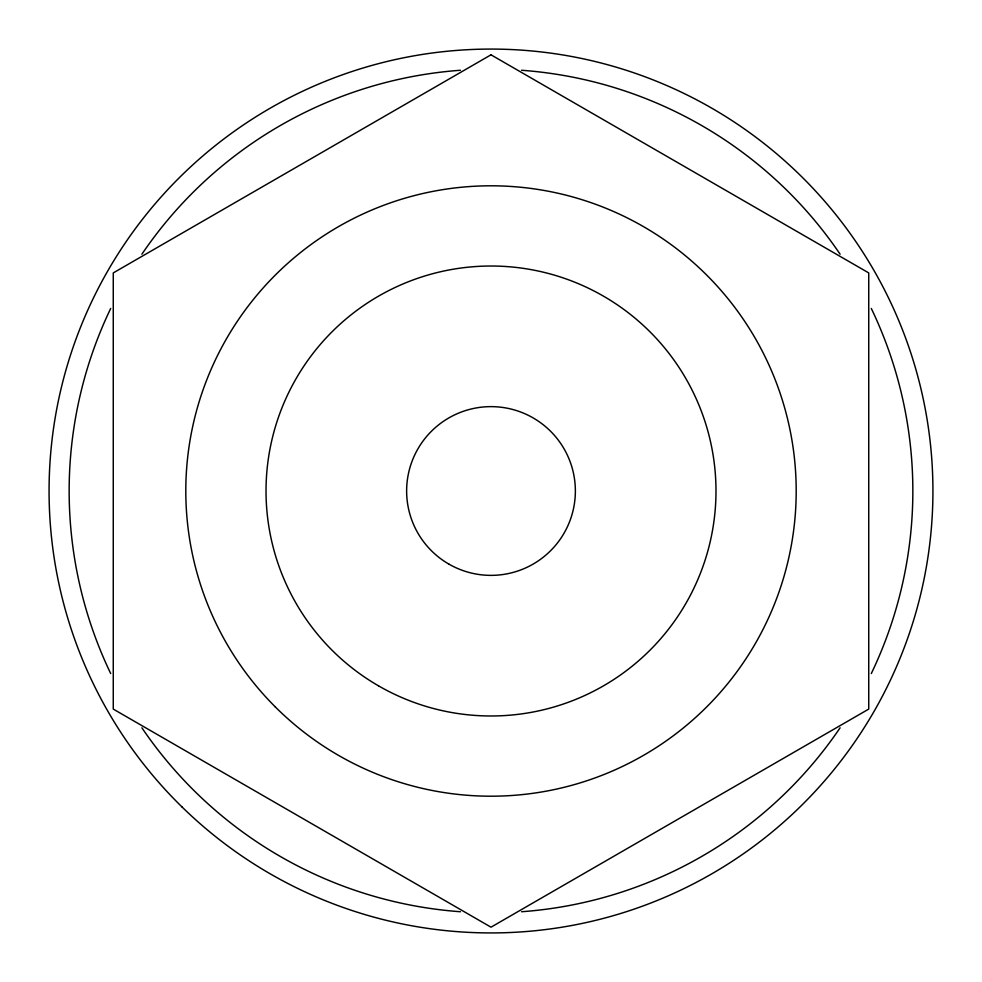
<?xml version="1.0" encoding="UTF-8"?>
<svg xmlns="http://www.w3.org/2000/svg" width="982" height="982" viewBox="0 0 982 982"><rect width="100%" height="100%" fill="white"/><g stroke="black" fill="none" stroke-linecap="round" stroke-linejoin="round"><path stroke-width="1.47" d="M871.304 308.458A421.843 421.843 0 0 1 871.304 673.542M840.101 727.809A421.843 421.843 0 0 1 521.54 911.738M460.46 911.738A421.843 421.843 0 0 1 141.899 727.809M110.696 673.542A421.843 421.843 0 0 1 110.696 308.458M141.899 254.191A421.843 421.843 0 0 1 460.46 70.262M521.54 70.262A421.843 421.843 0 0 1 840.101 254.191M491 54.82L113.261 272.91L113.261 709.09L491 927.18L868.739 709.09L868.739 272.91L491 54.82M378.512 685.841A224.988 224.988 0 0 0 715.988 491A224.988 224.988 0 0 0 378.512 296.159A224.988 224.988 0 0 0 378.512 685.841M448.811 564.061A84.366 84.366 0 0 0 575.366 491A84.366 84.366 0 0 0 448.811 417.939A84.366 84.366 0 0 0 448.811 564.061M275.193 706.807A305.193 305.193 0 0 0 785.796 569.99A305.193 305.193 0 0 0 412.01 196.204A305.193 305.193 0 0 0 275.193 706.807M182.149 807.094A441.925 441.925 0 0 0 919.164 600.432A441.925 441.925 0 0 0 371.687 65.487A441.925 441.925 0 0 0 182.149 807.094"/></g></svg>
